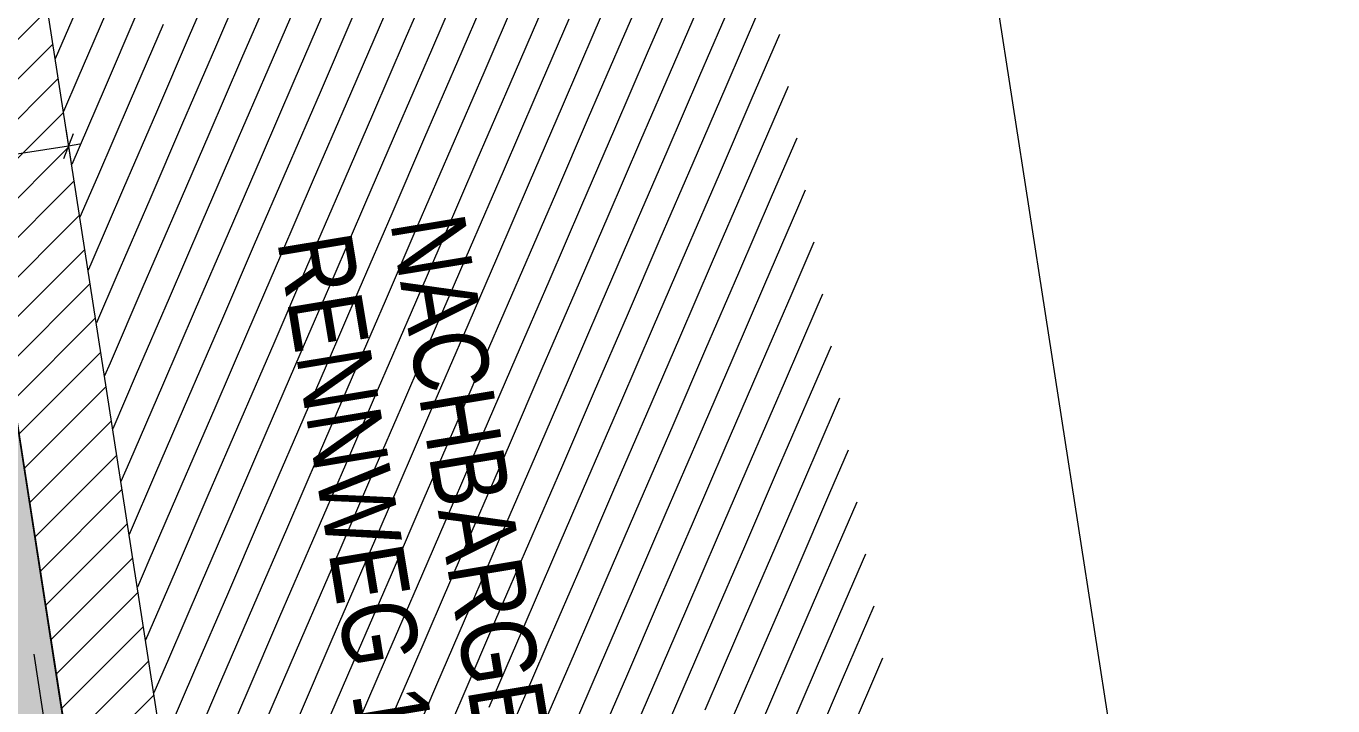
# Model space of a CAD drawing. Header units: millimetres. Extents: x 12535370 to 12566104, y 356204400 to 356234587.
# Drawn here: x 12556865 to 12560366, y 356209892 to 356211713 of the extents above; entities that cross this region are included whole.
import ezdxf
from ezdxf.enums import TextEntityAlignment as Align

# ---------------------------------------------------------------- set-up
doc = ezdxf.new("R2010")
doc.units = ezdxf.units.MM
doc.header["$MEASUREMENT"] = 0
doc.linetypes.add('Dot & Dashed', pattern=[6702.78, 3527.78, -1763.89, 0, -1411.11])
for name, color, linetype in [('New_010 Aussenwände', 7, 'Continuous'), ('New_035 Decken', 7, 'Continuous'), ('New_110 Bemassungen Ausführung', 7, 'Continuous'), ('New_290 Raster _ Achsen', 7, 'Continuous')]:
    doc.layers.add(name, color=color, linetype=linetype)
for name, color, linetype, lineweight in [('New_010 Aussenwände_Pen_No__1', 7, 'Continuous', 13), ('New_035 Decken_Pen_No__1', 7, 'Continuous', 13), ('New_110 Bemassungen Ausführung_Pen_No__1', 7, 'Continuous', 13), ('New_255 Plangrafiken_Pen_No__1', 7, 'Continuous', 13), ('New_255 Plangrafiken_Pen_No__39', 8, 'Continuous', 13), ('New_290 Raster _ Achsen_Pen_No__108', 7, 'Continuous', 13)]:
    doc.layers.add(name, color=color, linetype=linetype, lineweight=lineweight)
doc.styles.add('GENERATED_STYLE_1', font='arial.ttf')
doc.styles.add('GENERATED_STYLE_2', font='arial.ttf', dxfattribs={"width": 0.8})
doc.dimstyles.new('GENERATED_STYLE__1', dxfattribs={"dimtxt": 125, "dimasz": 47.5, "dimexe": 0.18, "dimexo": 2, "dimgap": 0, "dimtad": 1, "dimlfac": 0.001, "dimzin": 0, "dimdsep": 46, "dimtxsty": 'GENERATED_STYLE_1', "dimblk": 'ARROWHEAD_2', "dimblk1": 'ARROWHEAD_2', "dimblk2": 'ARROWHEAD_2', "dimcen": 0.09, "dimclrd": 7, "dimclre": 7, "dimclrt": 7, "dimadec": 0, "dimazin": 0, "dimtfac": 1, "dimtdec": 4, "dimtmove": 0, "dimatfit": 3, "dimfxl": 1, "dimtolj": 1, "dimtzin": 0, "dimarcsym": 0})

# ---------------------------------------------------------------- blocks, each defined once
blk = doc.blocks.new('*X25', base_point=(12240439.2, 356160438.4))
at = {"layer": 'New_255 Plangrafiken_Pen_No__39', "color": 8, "linetype": 'Continuous', "lineweight": 13}
for p, q in [((12557899, 356211912.7), (12557810.9, 356211708.8)), ((12557899, 356211912.7), (12557810.9, 356211708.8)), ((12557390.5, 356211890.4), (12557302.5, 356211686.5)), ((12557390.5, 356211890.4), (12557302.5, 356211686.5)), ((12557969, 356211882.5), (12557880.9, 356211678.6)), ((12557969, 356211882.5), (12557880.9, 356211678.6)), ((12558477.4, 356211904.8), (12558389.3, 356211700.9)), ((12558477.4, 356211904.8), (12558389.3, 356211700.9)), ((12558547.5, 356211874.5), (12558459.4, 356211670.6)), ((12558547.5, 356211874.5), (12558459.4, 356211670.6)), ((12557460.6, 356211860.1), (12557372.5, 356211656.2)), ((12557460.6, 356211860.1), (12557372.5, 356211656.2)), ((12558039.1, 356211852.2), (12557951, 356211648.3)), ((12558039.1, 356211852.2), (12557951, 356211648.3)), ((12558617.5, 356211844.3), (12558529.4, 356211640.4)), ((12558617.5, 356211844.3), (12558529.4, 356211640.4)), ((12557022.2, 356211807.5), (12556943.5, 356211625.4)), ((12557022.2, 356211807.5), (12556943.5, 356211625.4)), ((12557530.7, 356211829.9), (12557442.6, 356211626)), ((12557530.7, 356211829.9), (12557442.6, 356211626)), ((12558109.1, 356211821.9), (12558021, 356211618)), ((12558109.1, 356211821.9), (12558021, 356211618)), ((12558687.6, 356211814), (12558599.5, 356211610.1)), ((12558687.6, 356211814), (12558599.5, 356211610.1)), ((12557092.3, 356211777.3), (12557004.2, 356211573.4)), ((12557092.3, 356211777.3), (12557004.2, 356211573.4)), ((12557600.7, 356211799.6), (12557512.6, 356211595.7)), ((12557600.7, 356211799.6), (12557512.6, 356211595.7)), ((12557670.8, 356211769.3), (12557582.7, 356211565.4)), ((12557670.8, 356211769.3), (12557582.7, 356211565.4)), ((12558179.2, 356211791.7), (12558091.1, 356211587.8)), ((12558179.2, 356211791.7), (12558091.1, 356211587.8)), ((12558757.6, 356211783.8), (12558669.6, 356211579.8)), ((12558757.6, 356211783.8), (12558669.6, 356211579.8)), ((12557162.3, 356211747), (12557074.3, 356211543.1)), ((12557162.3, 356211747), (12557074.3, 356211543.1)), ((12557740.8, 356211739.1), (12557652.7, 356211535.2)), ((12557740.8, 356211739.1), (12557652.7, 356211535.2)), ((12558249.2, 356211761.4), (12558161.1, 356211557.5)), ((12558249.2, 356211761.4), (12558161.1, 356211557.5)), ((12558319.3, 356211731.2), (12558231.2, 356211527.2)), ((12558319.3, 356211731.2), (12558231.2, 356211527.2)), ((12558827.7, 356211753.5), (12558739.6, 356211549.6)), ((12558827.7, 356211753.5), (12558739.6, 356211549.6)), ((12557232.4, 356211716.7), (12557144.3, 356211512.8)), ((12557232.4, 356211716.7), (12557144.3, 356211512.8)), ((12557810.9, 356211708.8), (12557722.8, 356211504.9)), ((12557810.9, 356211708.8), (12557722.8, 356211504.9)), ((12558389.3, 356211700.9), (12558301.3, 356211497)), ((12558389.3, 356211700.9), (12558301.3, 356211497)), ((12557302.5, 356211686.5), (12557214.4, 356211482.6)), ((12557302.5, 356211686.5), (12557214.4, 356211482.6)), ((12557880.9, 356211678.6), (12557792.8, 356211474.7)), ((12557880.9, 356211678.6), (12557792.8, 356211474.7)), ((12558459.4, 356211670.6), (12558371.3, 356211466.7)), ((12558459.4, 356211670.6), (12558371.3, 356211466.7)), ((12558883.6, 356211690.5), (12558809.7, 356211519.3)), ((12558883.6, 356211690.5), (12558809.7, 356211519.3)), ((12557372.5, 356211656.2), (12557284.4, 356211452.3)), ((12557372.5, 356211656.2), (12557284.4, 356211452.3)), ((12557442.6, 356211626), (12557354.5, 356211422.1)), ((12557442.6, 356211626), (12557354.5, 356211422.1)), ((12557951, 356211648.3), (12557862.9, 356211444.4)), ((12557951, 356211648.3), (12557862.9, 356211444.4)), ((12558529.4, 356211640.4), (12558441.4, 356211436.5)), ((12558529.4, 356211640.4), (12558441.4, 356211436.5)), ((12557512.6, 356211595.7), (12557424.5, 356211391.8)), ((12557512.6, 356211595.7), (12557424.5, 356211391.8)), ((12558021, 356211618), (12557932.9, 356211414.1)), ((12558021, 356211618), (12557932.9, 356211414.1)), ((12558599.5, 356211610.1), (12558511.4, 356211406.2)), ((12558599.5, 356211610.1), (12558511.4, 356211406.2)), ((12557004.2, 356211573.4), (12556965.5, 356211483.8)), ((12557004.2, 356211573.4), (12556965.5, 356211483.8)), ((12557582.7, 356211565.4), (12557494.6, 356211361.5)), ((12557582.7, 356211565.4), (12557494.6, 356211361.5)), ((12558091.1, 356211587.8), (12558003, 356211383.9)), ((12558091.1, 356211587.8), (12558003, 356211383.9)), ((12558161.1, 356211557.5), (12558073.1, 356211353.6)), ((12558161.1, 356211557.5), (12558073.1, 356211353.6)), ((12558669.6, 356211579.8), (12558581.5, 356211375.9)), ((12558669.6, 356211579.8), (12558581.5, 356211375.9)), ((12557074.3, 356211543.1), (12556987.5, 356211342.2)), ((12557074.3, 356211543.1), (12556987.5, 356211342.2)), ((12557652.7, 356211535.2), (12557564.6, 356211331.3)), ((12557652.7, 356211535.2), (12557564.6, 356211331.3)), ((12558231.2, 356211527.2), (12558143.1, 356211323.3)), ((12558231.2, 356211527.2), (12558143.1, 356211323.3)), ((12558739.6, 356211549.6), (12558651.5, 356211345.7)), ((12558739.6, 356211549.6), (12558651.5, 356211345.7)), ((12558906.6, 356211551.3), (12558879.7, 356211489.1)), ((12558906.6, 356211551.3), (12558879.7, 356211489.1)), ((12557144.3, 356211512.8), (12557056.2, 356211308.9)), ((12557144.3, 356211512.8), (12557056.2, 356211308.9)), ((12557722.8, 356211504.9), (12557634.7, 356211301)), ((12557722.8, 356211504.9), (12557634.7, 356211301)), ((12558301.3, 356211497), (12558213.2, 356211293.1)), ((12558301.3, 356211497), (12558213.2, 356211293.1)), ((12558809.7, 356211519.3), (12558721.6, 356211315.4)), ((12558809.7, 356211519.3), (12558721.6, 356211315.4)), ((12558879.7, 356211489.1), (12558791.6, 356211285.2)), ((12558879.7, 356211489.1), (12558791.6, 356211285.2)), ((12557214.4, 356211482.6), (12557126.3, 356211278.7)), ((12557214.4, 356211482.6), (12557126.3, 356211278.7)), ((12557284.4, 356211452.3), (12557196.3, 356211248.4)), ((12557284.4, 356211452.3), (12557196.3, 356211248.4)), ((12557792.8, 356211474.7), (12557704.8, 356211270.7)), ((12557792.8, 356211474.7), (12557704.8, 356211270.7)), ((12558371.3, 356211466.7), (12558283.2, 356211262.8)), ((12558371.3, 356211466.7), (12558283.2, 356211262.8)), ((12557354.5, 356211422.1), (12557266.4, 356211218.1)), ((12557354.5, 356211422.1), (12557266.4, 356211218.1)), ((12557862.9, 356211444.4), (12557774.8, 356211240.5)), ((12557862.9, 356211444.4), (12557774.8, 356211240.5)), ((12558441.4, 356211436.5), (12558353.3, 356211232.6)), ((12558441.4, 356211436.5), (12558353.3, 356211232.6)), ((12557424.5, 356211391.8), (12557336.4, 356211187.9)), ((12557424.5, 356211391.8), (12557336.4, 356211187.9)), ((12557932.9, 356211414.1), (12557844.9, 356211210.2)), ((12557932.9, 356211414.1), (12557844.9, 356211210.2)), ((12558003, 356211383.9), (12557914.9, 356211180)), ((12558003, 356211383.9), (12557914.9, 356211180)), ((12558511.4, 356211406.2), (12558423.3, 356211202.3)), ((12558511.4, 356211406.2), (12558423.3, 356211202.3)), ((12558929.6, 356211412.1), (12558861.7, 356211254.9)), ((12558929.6, 356211412.1), (12558861.7, 356211254.9)), ((12557494.6, 356211361.5), (12557406.5, 356211157.6)), ((12557494.6, 356211361.5), (12557406.5, 356211157.6)), ((12558073.1, 356211353.6), (12557985, 356211149.7)), ((12558073.1, 356211353.6), (12557985, 356211149.7)), ((12558581.5, 356211375.9), (12558493.4, 356211172)), ((12558581.5, 356211375.9), (12558493.4, 356211172)), ((12558651.5, 356211345.7), (12558563.4, 356211141.8)), ((12558651.5, 356211345.7), (12558563.4, 356211141.8)), ((12557564.6, 356211331.3), (12557476.6, 356211127.4)), ((12557564.6, 356211331.3), (12557476.6, 356211127.4)), ((12558143.1, 356211323.3), (12558055, 356211119.4)), ((12558143.1, 356211323.3), (12558055, 356211119.4)), ((12558721.6, 356211315.4), (12558633.5, 356211111.5)), ((12558721.6, 356211315.4), (12558633.5, 356211111.5)), ((12557056.2, 356211308.9), (12557009.5, 356211200.7)), ((12557056.2, 356211308.9), (12557009.5, 356211200.7)), ((12557126.3, 356211278.7), (12557038.2, 356211074.8)), ((12557126.3, 356211278.7), (12557038.2, 356211074.8)), ((12557634.7, 356211301), (12557546.6, 356211097.1)), ((12557634.7, 356211301), (12557546.6, 356211097.1)), ((12558213.2, 356211293.1), (12558125.1, 356211089.2)), ((12558213.2, 356211293.1), (12558125.1, 356211089.2)), ((12558791.6, 356211285.2), (12558703.5, 356211081.2)), ((12558791.6, 356211285.2), (12558703.5, 356211081.2)), ((12557196.3, 356211248.4), (12557108.3, 356211044.5)), ((12557196.3, 356211248.4), (12557108.3, 356211044.5)), ((12557704.8, 356211270.7), (12557616.7, 356211066.8)), ((12557704.8, 356211270.7), (12557616.7, 356211066.8)), ((12557774.8, 356211240.5), (12557686.7, 356211036.6)), ((12557774.8, 356211240.5), (12557686.7, 356211036.6)), ((12558283.2, 356211262.8), (12558195.1, 356211058.9)), ((12558283.2, 356211262.8), (12558195.1, 356211058.9)), ((12558861.7, 356211254.9), (12558773.6, 356211051)), ((12558861.7, 356211254.9), (12558773.6, 356211051)), ((12558952.6, 356211272.9), (12558931.7, 356211224.6)), ((12558952.6, 356211272.9), (12558931.7, 356211224.6)), ((12557266.4, 356211218.1), (12557178.3, 356211014.2)), ((12557266.4, 356211218.1), (12557178.3, 356211014.2)), ((12557844.9, 356211210.2), (12557756.8, 356211006.3)), ((12557844.9, 356211210.2), (12557756.8, 356211006.3)), ((12558353.3, 356211232.6), (12558265.2, 356211028.6)), ((12558353.3, 356211232.6), (12558265.2, 356211028.6)), ((12558931.7, 356211224.6), (12558843.7, 356211020.7)), ((12558931.7, 356211224.6), (12558843.7, 356211020.7)), ((12557336.4, 356211187.9), (12557248.4, 356210984)), ((12557336.4, 356211187.9), (12557248.4, 356210984)), ((12557914.9, 356211180), (12557826.8, 356210976)), ((12557914.9, 356211180), (12557826.8, 356210976)), ((12558423.3, 356211202.3), (12558335.2, 356210998.4)), ((12558423.3, 356211202.3), (12558335.2, 356210998.4)), ((12558493.4, 356211172), (12558405.3, 356210968.1)), ((12558493.4, 356211172), (12558405.3, 356210968.1)), ((12557406.5, 356211157.6), (12557318.4, 356210953.7)), ((12557406.5, 356211157.6), (12557318.4, 356210953.7)), ((12557985, 356211149.7), (12557896.9, 356210945.8)), ((12557985, 356211149.7), (12557896.9, 356210945.8)), ((12558563.4, 356211141.8), (12558475.4, 356210937.9)), ((12558563.4, 356211141.8), (12558475.4, 356210937.9)), ((12557476.6, 356211127.4), (12557388.5, 356210923.4)), ((12557476.6, 356211127.4), (12557388.5, 356210923.4)), ((12558055, 356211119.4), (12557966.9, 356210915.5)), ((12558055, 356211119.4), (12557966.9, 356210915.5)), ((12558633.5, 356211111.5), (12558545.4, 356210907.6)), ((12558633.5, 356211111.5), (12558545.4, 356210907.6)), ((12558975.6, 356211133.7), (12558913.7, 356210990.5)), ((12558975.6, 356211133.7), (12558913.7, 356210990.5)), ((12557038.2, 356211074.8), (12557031.4, 356211059.1)), ((12557038.2, 356211074.8), (12557031.4, 356211059.1)), ((12557546.6, 356211097.1), (12557458.5, 356210893.2)), ((12557546.6, 356211097.1), (12557458.5, 356210893.2)), ((12557616.7, 356211066.8), (12557528.6, 356210862.9)), ((12557616.7, 356211066.8), (12557528.6, 356210862.9)), ((12558125.1, 356211089.2), (12558037, 356210885.3)), ((12558125.1, 356211089.2), (12558037, 356210885.3)), ((12558703.5, 356211081.2), (12558615.5, 356210877.3)), ((12558703.5, 356211081.2), (12558615.5, 356210877.3)), ((12557108.3, 356211044.5), (12557053.4, 356210917.5)), ((12557108.3, 356211044.5), (12557053.4, 356210917.5)), ((12557686.7, 356211036.6), (12557598.6, 356210832.7)), ((12557686.7, 356211036.6), (12557598.6, 356210832.7)), ((12558195.1, 356211058.9), (12558107, 356210855)), ((12558195.1, 356211058.9), (12558107, 356210855)), ((12558773.6, 356211051), (12558685.5, 356210847.1)), ((12558773.6, 356211051), (12558685.5, 356210847.1)), ((12557178.3, 356211014.2), (12557090.2, 356210810.3)), ((12557178.3, 356211014.2), (12557090.2, 356210810.3)), ((12557756.8, 356211006.3), (12557668.7, 356210802.4)), ((12557756.8, 356211006.3), (12557668.7, 356210802.4)), ((12558265.2, 356211028.6), (12558177.1, 356210824.7)), ((12558265.2, 356211028.6), (12558177.1, 356210824.7)), ((12558335.2, 356210998.4), (12558247.2, 356210794.5)), ((12558335.2, 356210998.4), (12558247.2, 356210794.5)), ((12558843.7, 356211020.7), (12558755.6, 356210816.8)), ((12558843.7, 356211020.7), (12558755.6, 356210816.8)), ((12557248.4, 356210984), (12557160.3, 356210780.1)), ((12557248.4, 356210984), (12557160.3, 356210780.1)), ((12557826.8, 356210976), (12557738.7, 356210772.1)), ((12557826.8, 356210976), (12557738.7, 356210772.1)), ((12558405.3, 356210968.1), (12558317.2, 356210764.2)), ((12558405.3, 356210968.1), (12558317.2, 356210764.2)), ((12558913.7, 356210990.5), (12558825.6, 356210786.5)), ((12558913.7, 356210990.5), (12558825.6, 356210786.5)), ((12558983.8, 356210960.2), (12558895.7, 356210756.3)), ((12558983.8, 356210960.2), (12558895.7, 356210756.3)), ((12558998.6, 356210994.5), (12558983.8, 356210960.2)), ((12558998.6, 356210994.5), (12558983.8, 356210960.2)), ((12557318.4, 356210953.7), (12557230.3, 356210749.8)), ((12557318.4, 356210953.7), (12557230.3, 356210749.8)), ((12557896.9, 356210945.8), (12557808.8, 356210741.9)), ((12557896.9, 356210945.8), (12557808.8, 356210741.9)), ((12558475.4, 356210937.9), (12558387.3, 356210733.9)), ((12558475.4, 356210937.9), (12558387.3, 356210733.9)), ((12557388.5, 356210923.4), (12557300.4, 356210719.5)), ((12557388.5, 356210923.4), (12557300.4, 356210719.5)), ((12557458.5, 356210893.2), (12557370.4, 356210689.3)), ((12557458.5, 356210893.2), (12557370.4, 356210689.3)), ((12557966.9, 356210915.5), (12557878.9, 356210711.6)), ((12557966.9, 356210915.5), (12557878.9, 356210711.6)), ((12558545.4, 356210907.6), (12558457.3, 356210703.7)), ((12558545.4, 356210907.6), (12558457.3, 356210703.7)), ((12557528.6, 356210862.9), (12557440.5, 356210659)), ((12557528.6, 356210862.9), (12557440.5, 356210659)), ((12558037, 356210885.3), (12557948.9, 356210681.3)), ((12558037, 356210885.3), (12557948.9, 356210681.3)), ((12558107, 356210855), (12558019, 356210651.1)), ((12558107, 356210855), (12558019, 356210651.1)), ((12558615.5, 356210877.3), (12558527.4, 356210673.4)), ((12558615.5, 356210877.3), (12558527.4, 356210673.4)), ((12559021.6, 356210855.3), (12558965.7, 356210726)), ((12559021.6, 356210855.3), (12558965.7, 356210726)), ((12557598.6, 356210832.7), (12557510.5, 356210628.7)), ((12557598.6, 356210832.7), (12557510.5, 356210628.7)), ((12558177.1, 356210824.7), (12558089, 356210620.8)), ((12558177.1, 356210824.7), (12558089, 356210620.8)), ((12558685.5, 356210847.1), (12558597.4, 356210643.2)), ((12558685.5, 356210847.1), (12558597.4, 356210643.2)), ((12557090.2, 356210810.3), (12557075.4, 356210776)), ((12557090.2, 356210810.3), (12557075.4, 356210776)), ((12557668.7, 356210802.4), (12557580.6, 356210598.5)), ((12557668.7, 356210802.4), (12557580.6, 356210598.5)), ((12558247.2, 356210794.5), (12558159.1, 356210590.6)), ((12558247.2, 356210794.5), (12558159.1, 356210590.6)), ((12558755.6, 356210816.8), (12558667.5, 356210612.9)), ((12558755.6, 356210816.8), (12558667.5, 356210612.9)), ((12558825.6, 356210786.5), (12558737.5, 356210582.6)), ((12558825.6, 356210786.5), (12558737.5, 356210582.6)), ((12557160.3, 356210780.1), (12557097.4, 356210634.4)), ((12557160.3, 356210780.1), (12557097.4, 356210634.4)), ((12557230.3, 356210749.8), (12557142.2, 356210545.9)), ((12557230.3, 356210749.8), (12557142.2, 356210545.9)), ((12557738.7, 356210772.1), (12557650.7, 356210568.2)), ((12557738.7, 356210772.1), (12557650.7, 356210568.2)), ((12558317.2, 356210764.2), (12558229.1, 356210560.3)), ((12558317.2, 356210764.2), (12558229.1, 356210560.3)), ((12558895.7, 356210756.3), (12558807.6, 356210552.4)), ((12558895.7, 356210756.3), (12558807.6, 356210552.4)), ((12557300.4, 356210719.5), (12557212.3, 356210515.6)), ((12557300.4, 356210719.5), (12557212.3, 356210515.6)), ((12557808.8, 356210741.9), (12557720.7, 356210538)), ((12557808.8, 356210741.9), (12557720.7, 356210538)), ((12558387.3, 356210733.9), (12558299.2, 356210530)), ((12558387.3, 356210733.9), (12558299.2, 356210530)), ((12558965.7, 356210726), (12558877.6, 356210522.1)), ((12558965.7, 356210726), (12558877.6, 356210522.1)), ((12559044.6, 356210716.1), (12559035.8, 356210695.8)), ((12559044.6, 356210716.1), (12559035.8, 356210695.8)), ((12557370.4, 356210689.3), (12557282.4, 356210485.4)), ((12557370.4, 356210689.3), (12557282.4, 356210485.4)), ((12557878.9, 356210711.6), (12557790.8, 356210507.7)), ((12557878.9, 356210711.6), (12557790.8, 356210507.7)), ((12557948.9, 356210681.3), (12557860.8, 356210477.4)), ((12557948.9, 356210681.3), (12557860.8, 356210477.4)), ((12558457.3, 356210703.7), (12558369.2, 356210499.8)), ((12558457.3, 356210703.7), (12558369.2, 356210499.8)), ((12559035.8, 356210695.8), (12558947.7, 356210491.8)), ((12559035.8, 356210695.8), (12558947.7, 356210491.8)), ((12557440.5, 356210659), (12557352.4, 356210455.1)), ((12557440.5, 356210659), (12557352.4, 356210455.1)), ((12558019, 356210651.1), (12557930.9, 356210447.2)), ((12558019, 356210651.1), (12557930.9, 356210447.2)), ((12558527.4, 356210673.4), (12558439.3, 356210469.5)), ((12558527.4, 356210673.4), (12558439.3, 356210469.5)), ((12557510.5, 356210628.7), (12557422.5, 356210424.8)), ((12557510.5, 356210628.7), (12557422.5, 356210424.8)), ((12558089, 356210620.8), (12558000.9, 356210416.9)), ((12558089, 356210620.8), (12558000.9, 356210416.9)), ((12558597.4, 356210643.2), (12558509.3, 356210439.2)), ((12558597.4, 356210643.2), (12558509.3, 356210439.2)), ((12558667.5, 356210612.9), (12558579.4, 356210409)), ((12558667.5, 356210612.9), (12558579.4, 356210409)), ((12557580.6, 356210598.5), (12557492.5, 356210394.6)), ((12557580.6, 356210598.5), (12557492.5, 356210394.6)), ((12558159.1, 356210590.6), (12558071, 356210386.6)), ((12558159.1, 356210590.6), (12558071, 356210386.6)), ((12558737.5, 356210582.6), (12558649.5, 356210378.7)), ((12558737.5, 356210582.6), (12558649.5, 356210378.7)), ((12559067.6, 356210576.9), (12559017.8, 356210461.6)), ((12559067.6, 356210576.9), (12559017.8, 356210461.6)), ((12557142.2, 356210545.9), (12557119.3, 356210492.9)), ((12557142.2, 356210545.9), (12557119.3, 356210492.9)), ((12557650.7, 356210568.2), (12557562.6, 356210364.3)), ((12557650.7, 356210568.2), (12557562.6, 356210364.3)), ((12558229.1, 356210560.3), (12558141, 356210356.4)), ((12558229.1, 356210560.3), (12558141, 356210356.4)), ((12558807.6, 356210552.4), (12558719.5, 356210348.5)), ((12558807.6, 356210552.4), (12558719.5, 356210348.5)), ((12557212.3, 356210515.6), (12557141.3, 356210351.3)), ((12557212.3, 356210515.6), (12557141.3, 356210351.3)), ((12557720.7, 356210538), (12557632.6, 356210334)), ((12557720.7, 356210538), (12557632.6, 356210334)), ((12557790.8, 356210507.7), (12557702.7, 356210303.8)), ((12557790.8, 356210507.7), (12557702.7, 356210303.8)), ((12558299.2, 356210530), (12558211.1, 356210326.1)), ((12558299.2, 356210530), (12558211.1, 356210326.1)), ((12558877.6, 356210522.1), (12558789.6, 356210318.2)), ((12558877.6, 356210522.1), (12558789.6, 356210318.2)), ((12557282.4, 356210485.4), (12557194.3, 356210281.4)), ((12557282.4, 356210485.4), (12557194.3, 356210281.4)), ((12557860.8, 356210477.4), (12557772.7, 356210273.5)), ((12557860.8, 356210477.4), (12557772.7, 356210273.5)), ((12558369.2, 356210499.8), (12558281.1, 356210295.9)), ((12558369.2, 356210499.8), (12558281.1, 356210295.9)), ((12558947.7, 356210491.8), (12558859.6, 356210287.9)), ((12558947.7, 356210491.8), (12558859.6, 356210287.9)), ((12557352.4, 356210455.1), (12557264.3, 356210251.2)), ((12557352.4, 356210455.1), (12557264.3, 356210251.2)), ((12557930.9, 356210447.2), (12557842.8, 356210243.3)), ((12557930.9, 356210447.2), (12557842.8, 356210243.3)), ((12558439.3, 356210469.5), (12558351.2, 356210265.6)), ((12558439.3, 356210469.5), (12558351.2, 356210265.6)), ((12558509.3, 356210439.2), (12558421.3, 356210235.3)), ((12558509.3, 356210439.2), (12558421.3, 356210235.3)), ((12559017.8, 356210461.6), (12558929.7, 356210257.7)), ((12559017.8, 356210461.6), (12558929.7, 356210257.7)), ((12559090.6, 356210437.7), (12559087.8, 356210431.3)), ((12559090.6, 356210437.7), (12559087.8, 356210431.3)), ((12557422.5, 356210424.8), (12557334.4, 356210220.9)), ((12557422.5, 356210424.8), (12557334.4, 356210220.9)), ((12558000.9, 356210416.9), (12557912.8, 356210213)), ((12558000.9, 356210416.9), (12557912.8, 356210213)), ((12558579.4, 356210409), (12558491.3, 356210205.1)), ((12558579.4, 356210409), (12558491.3, 356210205.1)), ((12559087.8, 356210431.3), (12558999.7, 356210227.4)), ((12559087.8, 356210431.3), (12558999.7, 356210227.4)), ((12557492.5, 356210394.6), (12557404.4, 356210190.7)), ((12557492.5, 356210394.6), (12557404.4, 356210190.7)), ((12558071, 356210386.6), (12557982.9, 356210182.7)), ((12558071, 356210386.6), (12557982.9, 356210182.7)), ((12558649.5, 356210378.7), (12558561.4, 356210174.8)), ((12558649.5, 356210378.7), (12558561.4, 356210174.8)), ((12557562.6, 356210364.3), (12557474.5, 356210160.4)), ((12557562.6, 356210364.3), (12557474.5, 356210160.4)), ((12557632.6, 356210334), (12557544.5, 356210130.1)), ((12557632.6, 356210334), (12557544.5, 356210130.1)), ((12558141, 356210356.4), (12558053, 356210152.5)), ((12558141, 356210356.4), (12558053, 356210152.5)), ((12558719.5, 356210348.5), (12558631.4, 356210144.5)), ((12558719.5, 356210348.5), (12558631.4, 356210144.5)), ((12557702.7, 356210303.8), (12557614.6, 356210099.9)), ((12557702.7, 356210303.8), (12557614.6, 356210099.9)), ((12558211.1, 356210326.1), (12558123, 356210122.2)), ((12558211.1, 356210326.1), (12558123, 356210122.2)), ((12558281.1, 356210295.9), (12558193.1, 356210091.9)), ((12558281.1, 356210295.9), (12558193.1, 356210091.9)), ((12558789.6, 356210318.2), (12558701.5, 356210114.3)), ((12558789.6, 356210318.2), (12558701.5, 356210114.3)), ((12559113.6, 356210298.5), (12559069.8, 356210197.1)), ((12559113.6, 356210298.5), (12559069.8, 356210197.1)), ((12557194.3, 356210281.4), (12557163.3, 356210209.7)), ((12557194.3, 356210281.4), (12557163.3, 356210209.7)), ((12557772.7, 356210273.5), (12557684.6, 356210069.6)), ((12557772.7, 356210273.5), (12557684.6, 356210069.6)), ((12558351.2, 356210265.6), (12558263.1, 356210061.7)), ((12558351.2, 356210265.6), (12558263.1, 356210061.7)), ((12558859.6, 356210287.9), (12558771.5, 356210084)), ((12558859.6, 356210287.9), (12558771.5, 356210084)), ((12557264.3, 356210251.2), (12557185.3, 356210068.2)), ((12557264.3, 356210251.2), (12557185.3, 356210068.2)), ((12557842.8, 356210243.3), (12557754.7, 356210039.3)), ((12557842.8, 356210243.3), (12557754.7, 356210039.3)), ((12558421.3, 356210235.3), (12558333.2, 356210031.4)), ((12558421.3, 356210235.3), (12558333.2, 356210031.4)), ((12558929.7, 356210257.7), (12558841.6, 356210053.8)), ((12558929.7, 356210257.7), (12558841.6, 356210053.8)), ((12558999.7, 356210227.4), (12558911.6, 356210023.5)), ((12558999.7, 356210227.4), (12558911.6, 356210023.5)), ((12557334.4, 356210220.9), (12557246.3, 356210017)), ((12557334.4, 356210220.9), (12557246.3, 356210017)), ((12557404.4, 356210190.7), (12557316.3, 356209986.7)), ((12557404.4, 356210190.7), (12557316.3, 356209986.7)), ((12557912.8, 356210213), (12557824.8, 356210009.1)), ((12557912.8, 356210213), (12557824.8, 356210009.1)), ((12558491.3, 356210205.1), (12558403.2, 356210001.2)), ((12558491.3, 356210205.1), (12558403.2, 356210001.2)), ((12559069.8, 356210197.1), (12558981.7, 356209993.2)), ((12559069.8, 356210197.1), (12558981.7, 356209993.2)), ((12557474.5, 356210160.4), (12557386.4, 356209956.5)), ((12557474.5, 356210160.4), (12557386.4, 356209956.5)), ((12557982.9, 356210182.7), (12557894.8, 356209978.8)), ((12557982.9, 356210182.7), (12557894.8, 356209978.8)), ((12558561.4, 356210174.8), (12558473.3, 356209970.9)), ((12558561.4, 356210174.8), (12558473.3, 356209970.9)), ((12559136.6, 356210159.3), (12559051.7, 356209963)), ((12559136.6, 356210159.3), (12559051.7, 356209963)), ((12557544.5, 356210130.1), (12557456.5, 356209926.2)), ((12557544.5, 356210130.1), (12557456.5, 356209926.2)), ((12558053, 356210152.5), (12557964.9, 356209948.6)), ((12558053, 356210152.5), (12557964.9, 356209948.6)), ((12558123, 356210122.2), (12558034.9, 356209918.3)), ((12558123, 356210122.2), (12558034.9, 356209918.3)), ((12558631.4, 356210144.5), (12558543.3, 356209940.6)), ((12558631.4, 356210144.5), (12558543.3, 356209940.6)), ((12557614.6, 356210099.9), (12557526.5, 356209896)), ((12557614.6, 356210099.9), (12557526.5, 356209896)), ((12558193.1, 356210091.9), (12558105, 356209888)), ((12558193.1, 356210091.9), (12558105, 356209888)), ((12558701.5, 356210114.3), (12558613.4, 356209910.4)), ((12558701.5, 356210114.3), (12558613.4, 356209910.4)), ((12557684.6, 356210069.6), (12557596.6, 356209865.7)), ((12557684.6, 356210069.6), (12557596.6, 356209865.7)), ((12558263.1, 356210061.7), (12558175, 356209857.8)), ((12558263.1, 356210061.7), (12558175, 356209857.8)), ((12558771.5, 356210084), (12558683.4, 356209880.1)), ((12558771.5, 356210084), (12558683.4, 356209880.1)), ((12558841.6, 356210053.8), (12558753.5, 356209849.8)), ((12558841.6, 356210053.8), (12558753.5, 356209849.8)), ((12557246.3, 356210017), (12557207.2, 356209926.6)), ((12557246.3, 356210017), (12557207.2, 356209926.6)), ((12557754.7, 356210039.3), (12557666.6, 356209835.4)), ((12557754.7, 356210039.3), (12557666.6, 356209835.4)), ((12558333.2, 356210031.4), (12558245.1, 356209827.5)), ((12558333.2, 356210031.4), (12558245.1, 356209827.5)), ((12558911.6, 356210023.5), (12558823.6, 356209819.6)), ((12558911.6, 356210023.5), (12558823.6, 356209819.6)), ((12559159.6, 356210020.1), (12559121.8, 356209932.7)), ((12559159.6, 356210020.1), (12559121.8, 356209932.7)), ((12557316.3, 356209986.7), (12557229.2, 356209785)), ((12557316.3, 356209986.7), (12557229.2, 356209785)), ((12557824.8, 356210009.1), (12557736.7, 356209805.2)), ((12557824.8, 356210009.1), (12557736.7, 356209805.2)), ((12558403.2, 356210001.2), (12558315.1, 356209797.3)), ((12558403.2, 356210001.2), (12558315.1, 356209797.3)), ((12558981.7, 356209993.2), (12558893.6, 356209789.3)), ((12558981.7, 356209993.2), (12558893.6, 356209789.3)), ((12557386.4, 356209956.5), (12557298.3, 356209752.6)), ((12557386.4, 356209956.5), (12557298.3, 356209752.6)), ((12557894.8, 356209978.8), (12557806.7, 356209774.9)), ((12557894.8, 356209978.8), (12557806.7, 356209774.9)), ((12557964.9, 356209948.6), (12557876.8, 356209744.7)), ((12557964.9, 356209948.6), (12557876.8, 356209744.7)), ((12558473.3, 356209970.9), (12558385.2, 356209767)), ((12558473.3, 356209970.9), (12558385.2, 356209767)), ((12559051.7, 356209963), (12558963.7, 356209759.1)), ((12559051.7, 356209963), (12558963.7, 356209759.1)), ((12557456.5, 356209926.2), (12557368.4, 356209722.3)), ((12557456.5, 356209926.2), (12557368.4, 356209722.3)), ((12558034.9, 356209918.3), (12557946.8, 356209714.4)), ((12558034.9, 356209918.3), (12557946.8, 356209714.4)), ((12558543.3, 356209940.6), (12558455.2, 356209736.7)), ((12558543.3, 356209940.6), (12558455.2, 356209736.7)), ((12558613.4, 356209910.4), (12558525.3, 356209706.5)), ((12558613.4, 356209910.4), (12558525.3, 356209706.5)), ((12559121.8, 356209932.7), (12559033.7, 356209728.8)), ((12559121.8, 356209932.7), (12559033.7, 356209728.8)), ((12557526.5, 356209896), (12557438.4, 356209692.1)), ((12557526.5, 356209896), (12557438.4, 356209692.1))]:
    blk.add_line(p, q, dxfattribs=at)
blk = doc.blocks.new('Fill_1', base_point=(12240439.2, 356160438.4))
at = {"layer": 'New_255 Plangrafiken_Pen_No__39', "color": 8, "linetype": 'Continuous', "lineweight": 13}
blk.add_blockref('*X25', (12240439.2, 356160438.4), dxfattribs=at)
blk = doc.blocks.new('Slab_2', base_point=(12541620.1, 356219239.2))
at = {"layer": 'New_035 Decken_Pen_No__1', "color": 7, "linetype": 'Continuous', "lineweight": 13, "flags": 128}
blk.add_lwpolyline([(12541620.1, 356219239.2), (12542552.9, 356218836.2), (12542740.1, 356219269.6), (12545797.5, 356217948.9), (12551678.1, 356215408.6), (12551105.2, 356214084.1), (12556682.6, 356211670.4), (12557509, 356206351.8), (12539437.6, 356214158.4), (12541457.1, 356219318)], close=True, dxfattribs=at)
blk = doc.blocks.new('Wall_25', base_point=(12557344.9, 356206105.5))
at = {"layer": 'New_010 Aussenwände', "linetype": 'Continuous', "lineweight": 0, "true_color": 0x000000}
h = blk.add_hatch(dxfattribs=at)
h.set_pattern_fill('BETON_BEWEHRT_SN46', color=18, style=0, pattern_type=2)
h.set_pattern_definition([(45, (12240439.16, 356160438.36), (-70.710678, 70.710678), [30, -20]), (45, (12240403.8, 356160473.71), (-70.710678, 70.710678), [100, 0])])
h.paths.add_polyline_path([(12555350.2, 356218942.1), (12557257.8, 356206666), (12557513.5, 356206323.1), (12555567.2, 356218848.3)])
h = blk.add_hatch(dxfattribs=at)
h.set_pattern_fill('BACKSTEIN', color=18, style=0, pattern_type=2)
h.set_pattern_definition([(45, (12240439.16, 356160438.356), (-53.033009, 53.033009), [])])
h.paths.add_polyline_path([(12555567.2, 356218848.3), (12557513.5, 356206323.1), (12557833, 356205894.6), (12555838.4, 356218731.2)])
at = {"layer": 'New_010 Aussenwände_Pen_No__1', "color": 7, "linetype": 'Continuous', "lineweight": 13}
blk.add_line((12557513.5, 356206323.1), (12555567.2, 356218848.3), dxfattribs=at)
at = {"layer": 'New_010 Aussenwände_Pen_No__1', "color": 7, "linetype": 'Continuous', "lineweight": 13, "flags": 128}
blk.add_lwpolyline([(12557833, 356205894.6), (12555838.4, 356218731.2)], dxfattribs=at)
blk = doc.blocks.new('Standard grid marker[64]', base_point=(12557581.8, 356205556.1))
at = {"layer": 'New_290 Raster _ Achsen_Pen_No__108', "color": 7, "linetype": 'Dot & Dashed', "lineweight": 13}
blk.add_line((12557428.3, 356206544.2), (12554130.1, 356227771.8), dxfattribs=at)
at = {"layer": 'New_290 Raster _ Achsen_Pen_No__108', "color": 7, "lineweight": 13, "style": 'GENERATED_STYLE_1'}
for tag, p in [('AC_MarkerText_1_1', (12553993, 356228998.9)), ('AC_MarkerText_1_0', (12557652, 356205449.2))]:
    blk.add_attdef(tag, text='', height=150, rotation=336.6365, dxfattribs=at).set_placement(p, align=Align.TOP_CENTER)
blk = doc.blocks.new('*D234', base_point=(12240439.2, 356160438.4))
at = {"layer": 'New_110 Bemassungen Ausführung_Pen_No__1', "color": 7, "linetype": 'Continuous', "lineweight": 13, "transparency": 16777216}
for p, q in [((12538594.6, 356212757.1), (12538536.7, 356212714.1)), ((12538537.6, 356212747.7), (12538565.7, 356212735.6)), ((12538547.1, 356212692.6), (12538584.3, 356212778.6)), ((12538565.7, 356212735.6), (12557293.5, 356204645.5)), ((12557264.5, 356204624), (12557322.4, 356204667)), ((12557274.9, 356204602.5), (12557312.1, 356204688.5)), ((12557293.5, 356204645.5), (12557321.5, 356204633.4))]:
    blk.add_line(p, q, dxfattribs=at)
at = {"layer": 'New_110 Bemassungen Ausführung_Pen_No__1', "color": 7, "lineweight": 13, "transparency": 16777216, "insert": (12547742.6, 356208798.6), "char_height": 125, "attachment_point": 7, "rotation": 336.6365, "style": 'GENERATED_STYLE_1'}
blk.add_mtext('\\A1;{\\pql;\\fArial|b0|i0|c0|p0;\\W1.000000;20,40}', dxfattribs=at)
blk = doc.blocks.new('ARROWHEAD_2')
at = {"color": 0, "linetype": 'Continuous', "lineweight": 0}
for p, q in [((0, 0), (-1, 0)), ((-0.378, -0.655), (0.378, 0.655))]:
    blk.add_line(p, q, dxfattribs=at)
blk = doc.blocks.new('*D281', base_point=(12240439.2, 356160438.4))
at = {"layer": 'New_110 Bemassungen Ausführung_Pen_No__1', "color": 7, "linetype": 'Continuous', "lineweight": 13, "transparency": 16777216}
for p, q in [((12556965.9, 356211357.6), (12556991.9, 356211424.9)), ((12556971.7, 356211437.6), (12556986.1, 356211345)), ((12556978.9, 356211391.3), (12556534.2, 356211322.2)), ((12557009.1, 356211396), (12556978.9, 356211391.3)), ((12556547.3, 356211355.8), (12556521.2, 356211288.5)), ((12556527.1, 356211368.5), (12556541.4, 356211275.9)), ((12556534.2, 356211322.2), (12556504, 356211317.5))]:
    blk.add_line(p, q, dxfattribs=at)
at = {"layer": 'New_110 Bemassungen Ausführung_Pen_No__1', "color": 7, "lineweight": 13, "transparency": 16777216, "insert": (12556658.5, 356211366.8), "char_height": 125, "attachment_point": 7, "rotation": 8.8326, "style": 'GENERATED_STYLE_1'}
blk.add_mtext('\\A1;{\\pql;\\fArial|b0|i0|c0|p0;\\W1.000000;45}', dxfattribs=at)
blk = doc.blocks.new('*D285', base_point=(12240439.2, 356160438.4))
at = {"layer": 'New_110 Bemassungen Ausführung_Pen_No__1', "color": 7, "linetype": 'Continuous', "lineweight": 13, "transparency": 16777216}
for p, q in [((12557632.7, 356223782.9), (12557565.4, 356223808.9)), ((12557594.3, 356223826.1), (12557599, 356223795.9)), ((12557552.7, 356223788.7), (12557645.3, 356223803.1)), ((12557599, 356223795.9), (12560319.7, 356206280.9)), ((12560273.4, 356206273.7), (12560366, 356206288.1)), ((12560286.1, 356206293.9), (12560353.4, 356206267.8)), ((12560319.7, 356206280.9), (12560324.4, 356206250.7))]:
    blk.add_line(p, q, dxfattribs=at)
at = {"layer": 'New_110 Bemassungen Ausführung_Pen_No__1', "color": 7, "lineweight": 13, "transparency": 16777216, "insert": (12558916.7, 356215280.7), "char_height": 125, "attachment_point": 7, "rotation": 278.8295, "style": 'GENERATED_STYLE_1'}
blk.add_mtext('\\A1;{\\pql;\\fArial|b0|i0|c0|p0;\\W1.000000;17,72\\fArial|b0|i0|c0|p0;\\W1.000000;\\A1{\\H.66x;\\S5^  ;}}', dxfattribs=at)
blk = doc.blocks.new('*D311', base_point=(12240439.2, 356160438.4))
at = {"layer": 'New_110 Bemassungen Ausführung_Pen_No__1', "color": 7, "linetype": 'Continuous', "lineweight": 13, "transparency": 16777216}
for p, q in [((12547540.5, 356211446.8), (12547724.1, 356211367.5)), ((12547753.1, 356211389), (12547695.1, 356211346)), ((12547705.5, 356211324.5), (12547742.7, 356211410.5)), ((12547724.1, 356211367.5), (12557470.1, 356207157.4)), ((12557451.5, 356207114.4), (12557488.7, 356207200.4)), ((12557441.1, 356207135.9), (12557499, 356207178.9)), ((12557470.1, 356207157.4), (12557498.1, 356207145.3))]:
    blk.add_line(p, q, dxfattribs=at)
at = {"layer": 'New_110 Bemassungen Ausführung_Pen_No__1', "color": 7, "lineweight": 13, "transparency": 16777216, "insert": (12552369.3, 356209355.4), "char_height": 125, "attachment_point": 7, "rotation": 336.6365, "style": 'GENERATED_STYLE_1'}
blk.add_mtext('\\A1;{\\pql;\\fArial|b0|i0|c0|p0;\\W1.000000;10,61\\fArial|b0|i0|c0|p0;\\W1.000000;\\A1{\\H.66x;\\S5^  ;}}', dxfattribs=at)

msp = doc.modelspace()

# ---------------------------------------------------------------- block references
at = {"layer": 'New_010 Aussenwände', "color": 7, "lineweight": 13}
msp.add_blockref('Wall_25', (12557344.877, 356206105.484), dxfattribs=at)
at = {"layer": 'New_035 Decken', "color": 7, "linetype": 'Continuous', "lineweight": 13}
msp.add_blockref('Slab_2', (12541620.051, 356219239.198), dxfattribs=at)
at = {"layer": 'New_255 Plangrafiken_Pen_No__39', "color": 8, "linetype": 'Continuous', "lineweight": 13}
msp.add_blockref('Fill_1', (12240439.157, 356160438.356), dxfattribs=at)
at = {"layer": 'New_290 Raster _ Achsen', "color": 7, "linetype": 'Continuous', "lineweight": 13}
msp.add_blockref('Standard grid marker[64]', (12557581.816, 356205556.091), dxfattribs=at)

# ---------------------------------------------------------------- texts
at = {"layer": 'New_255 Plangrafiken_Pen_No__1', "color": 7, "linetype": 'Continuous', "lineweight": 13, "insert": (12557534.556, 356211136.464), "char_height": 200, "attachment_point": 7, "rotation": 279.380775, "line_spacing_factor": 0.921289, "style": 'GENERATED_STYLE_2'}
msp.add_mtext('\\A1;{\\pql;\\fArial|b0|i0|c0|p0;\\W0.800000;NACHBARGEBÄUDE\\P\\pql;\\fArial|b0|i0|c0|p0;\\W0.800000;RENNWEG 17}', dxfattribs=at)

# ---------------------------------------------------------------- dimensions: what is measured, and where the dimension line sits
at = {"layer": 'New_110 Bemassungen Ausführung', "color": 7, "linetype": 'Continuous', "lineweight": 13}
for base, p1, p2, angle, picture, middle, turn in [((12560319.717, 356206280.87), (12555112.343, 356223409.643), (12557833.047, 356205894.602), 278.829492, '*D285', (12559066.045, 356214921.668), 278.829492), ((12557293.461, 356204645.514), (12539105.263, 356213984.694), (12557833.047, 356205894.602), 336.636458, '*D234', (12547959.579, 356208772.911), 336.636458), ((12556534.249, 356211322.199), (12556813.023, 356212458.856), (12556303.987, 356212804.022), 188.832588, '*D281', (12556742.936, 356211443.177), 8.832588), ((12557470.072, 356207157.412), (12547578.942, 356211031.488), (12557257.782, 356206665.979), 336.636458, '*D311', (12552752.699, 356209290.554), 336.636458)]:
    dim = msp.add_linear_dim(base=base, p1=p1, p2=p2, angle=angle, dimstyle='GENERATED_STYLE__1', dxfattribs=at)
    dim.commit()
    dim.dimension.update_dxf_attribs({"geometry": picture, "text_midpoint": middle, "dimtype": 160, "text_rotation": turn})

doc.saveas('drawing.dxf')
